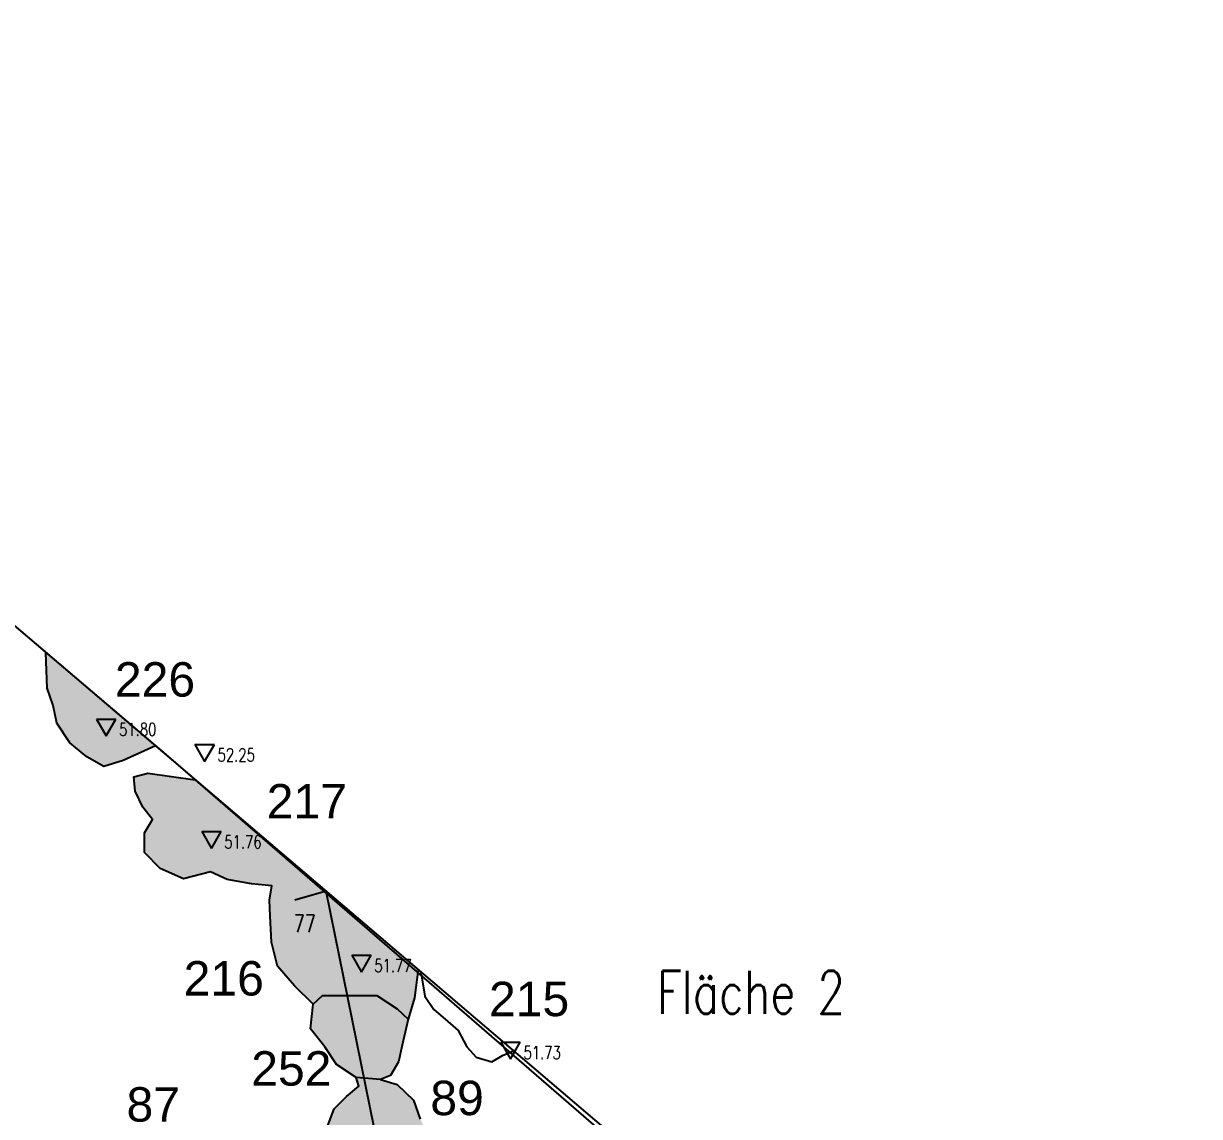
# Model space of a CAD drawing. Header units: millimetres. Extents: x 4462692 to 4462814, y 5793999 to 5794154.
# Drawn here: x 4462763.55 to 4462777.22, y 5794141.59 to 5794154.29 of the extents above; entities that cross this region are included whole.
import ezdxf

# ---------------------------------------------------------------- set-up
doc = ezdxf.new("R2010")
doc.units = ezdxf.units.MM
doc.linetypes.add('STRICHPUNKTX2', pattern=[50.8, 25.4, -12.7, 0, -12.7])
for name, color, linetype in [('Befunde', 36, 'Continuous'), ('Befundnummern', 36, 'Continuous'), ('Flächengrenzen', 1, 'Continuous'), ('Grabungsgrenze', 102, 'STRICHPUNKTX2'), ('Gruben', 252, 'Continuous'), ('HÖHEN', 7, 'Continuous'), ('Profile', 160, 'Continuous')]:
    doc.layers.add(name, color=color, linetype=linetype)
doc.styles.add('ROMANS', font='ROMANS.shx', dxfattribs={"width": 0.75})
doc.styles.get("Standard").update_dxf_attribs({"font": 'arial.ttf'})

# ---------------------------------------------------------------- blocks, each defined once
blk = doc.blocks.new('HP_FERTIG_OBERKANTE')
for p, q in [((-0.075, 0.1299), (0.075, 0.1299)), ((-0.075, 0.1299), (0, 0)), ((0, 0), (0.075, 0.1299))]:
    blk.add_line(p, q)
at = {"style": 'ROMANS', "width": 0.75}
blk.add_attdef('HÖHE', (0.1, 0), '', height=0.1, dxfattribs=at)

msp = doc.modelspace()

# ---------------------------------------------------------------- hatches: boundary and pattern name
at = {"layer": 'Gruben'}
h = msp.add_hatch(color=256, dxfattribs=at)
h.dxf.hatch_style = 1
h.paths.add_polyline_path([(4462765.085, 5794145.901), (4462764.711, 5794145.731), (4462764.485, 5794145.66), (4462764.289, 5794145.772), (4462764.091, 5794145.935), (4462763.94, 5794146.164), (4462763.897, 5794146.368), (4462763.829, 5794146.571), (4462763.812, 5794146.985)])
h = msp.add_hatch(color=256, dxfattribs=at)
h.dxf.hatch_style = 1
h.paths.add_polyline_path([(4462770.338, 5794140.618), (4462770.185, 5794140.903), (4462770.028, 5794140.875), (4462769.857, 5794140.957), (4462769.678, 5794140.781), (4462769.631, 5794140.584), (4462769.811, 5794140.427), (4462769.98, 5794140.321), (4462770.181, 5794140.31), (4462770.307, 5794140.416)])
h.paths.add_polyline_path([(4462768.133, 5794139.033), (4462768.029, 5794139.237), (4462767.973, 5794139.411), (4462768.048, 5794139.675), (4462768.233, 5794139.804), (4462768.461, 5794139.879), (4462768.724, 5794139.881), (4462768.953, 5794139.713), (4462769.082, 5794139.527), (4462769.227, 5794139.388), (4462769.221, 5794139.38), (4462769.095, 5794139.164), (4462768.952, 5794138.979), (4462768.713, 5794138.87), (4462768.477, 5794138.816), (4462768.355, 5794138.847), (4462768.217, 5794138.935)])
h.paths.add_polyline_path([(4462768.136, 5794143.302), (4462768.097, 5794142.971), (4462768.022, 5794142.724), (4462767.952, 5794142.424), (4462767.909, 5794142.227), (4462767.817, 5794142.069), (4462767.699, 5794142.023), (4462767.893, 5794141.967), (4462768.082, 5794141.785), (4462768.162, 5794141.563), (4462768.271, 5794141.336), (4462768.205, 5794141.165), (4462768.045, 5794141.079), (4462767.808, 5794140.955), (4462767.561, 5794140.883), (4462767.306, 5794140.985), (4462767.06, 5794141.162), (4462767.052, 5794141.395), (4462767.162, 5794141.682), (4462767.305, 5794141.826), (4462767.447, 5794141.944), (4462767.419, 5794142.047), (4462767.19, 5794142.199), (4462767.054, 5794142.402), (4462766.887, 5794142.613), (4462766.918, 5794142.9), (4462766.701, 5794143.113), (4462766.503, 5794143.339), (4462766.432, 5794143.618), (4462766.419, 5794143.922), (4462766.411, 5794144.107), (4462766.438, 5794144.273), (4462766.202, 5794144.296), (4462765.919, 5794144.346), (4462765.726, 5794144.437), (4462765.413, 5794144.356), (4462765.14, 5794144.475), (4462764.957, 5794144.66), (4462764.957, 5794144.889), (4462765.051, 5794145.044), (4462764.94, 5794145.186), (4462764.851, 5794145.375), (4462764.834, 5794145.541), (4462764.996, 5794145.584), (4462765.547, 5794145.507)])
h = msp.add_hatch(dxfattribs=at)
h.set_pattern_fill('JIS_LC_20', color=256)
h.paths.add_polyline_path([(4462769.244, 5794142.358), (4462769.119, 5794142.304), (4462768.992, 5794142.23), (4462768.813, 5794142.281), (4462768.702, 5794142.403), (4462768.603, 5794142.594), (4462768.451, 5794142.726), (4462768.32, 5794142.837), (4462768.215, 5794142.992), (4462768.169, 5794143.274)])

# ---------------------------------------------------------------- linework, layer by layer
at = {"layer": 'Befunde'}
for points, elevation in [([(4462766.918, 5794142.9), (4462767.028, 5794142.998), (4462767.271, 5794142.998), (4462767.437, 5794142.998), (4462767.659, 5794142.998), (4462767.895, 5794142.846), (4462768.022, 5794142.724)], 51.762), ([(4462767.699, 5794142.023), (4462767.419, 5794142.047)], 51.727)]:
    msp.add_lwpolyline(points, dxfattribs=dict(at, elevation=elevation))
for points in [[(4462765.085, 5794145.901, 52.354), (4462764.711, 5794145.731, 51.929), (4462764.485, 5794145.66, 51.916), (4462764.289, 5794145.772, 51.916), (4462764.091, 5794145.935, 51.93), (4462763.94, 5794146.164, 51.952), (4462763.897, 5794146.368, 51.952), (4462763.829, 5794146.571, 51.944), (4462763.812, 5794146.985, 52.354)], [(4462767.052, 5794141.395, 51.752), (4462767.162, 5794141.682, 51.747), (4462767.305, 5794141.826, 51.734), (4462767.447, 5794141.944, 51.725), (4462767.419, 5794142.047, 51.723), (4462767.19, 5794142.199, 51.753), (4462767.054, 5794142.402, 51.751), (4462766.887, 5794142.613, 51.753), (4462766.918, 5794142.9, 51.762), (4462766.701, 5794143.113, 51.761), (4462766.503, 5794143.339, 51.758), (4462766.432, 5794143.618, 51.729), (4462766.419, 5794143.922, 51.748), (4462766.411, 5794144.107, 51.738), (4462766.438, 5794144.273, 51.737), (4462766.202, 5794144.296, 51.716), (4462765.919, 5794144.346, 51.7), (4462765.726, 5794144.437, 51.698), (4462765.413, 5794144.356, 51.702), (4462765.14, 5794144.475, 51.716), (4462764.957, 5794144.66, 51.705), (4462764.957, 5794144.889, 51.727), (4462765.051, 5794145.044, 51.725), (4462764.94, 5794145.186, 51.723), (4462764.851, 5794145.375, 51.736), (4462764.834, 5794145.541, 51.751), (4462764.996, 5794145.584, 51.755), (4462765.547, 5794145.507, 51.706)], [(4462768.136, 5794143.302, 51.754), (4462768.097, 5794142.971, 51.736), (4462768.022, 5794142.724, 51.716), (4462767.952, 5794142.424, 51.721), (4462767.909, 5794142.227, 51.732), (4462767.817, 5794142.069, 51.726), (4462767.699, 5794142.023, 51.727), (4462767.893, 5794141.967, 51.726), (4462768.082, 5794141.785, 51.737), (4462768.162, 5794141.563, 51.739)], [(4462768.169, 5794143.274, 51.767), (4462768.215, 5794142.992, 51.73), (4462768.32, 5794142.837, 51.731), (4462768.451, 5794142.726, 51.732), (4462768.603, 5794142.594, 51.75), (4462768.702, 5794142.403, 51.748), (4462768.813, 5794142.281, 51.748), (4462768.992, 5794142.23, 51.747), (4462769.119, 5794142.304, 51.751), (4462769.244, 5794142.358, 51.765)]]:
    msp.add_polyline3d(points, dxfattribs=at)
at = {"layer": 'Flächengrenzen', "elevation": 52.354}
msp.add_lwpolyline([(4462727.191, 5794121.278), (4462753.306, 5794099.047), (4462781.379, 5794132.022), (4462755.232, 5794154.292), (4462727.191, 5794121.278)], close=True, dxfattribs=at)
at = {"layer": 'Grabungsgrenze'}
msp.add_polyline3d([(4462798.891, 5794085.742, 53.218), (4462813.657, 5794102.115, 52.88), (4462813.657, 5794102.115, 52.88), (4462781.384, 5794132.022, 52.572), (4462772.487, 5794139.504, 52.499), (4462765.263, 5794145.751, 52.438), (4462755.232, 5794154.292, 52.354), (4462748.936, 5794146.879, 52.505), (4462739.637, 5794135.931, 52.728), (4462727.175, 5794121.259, 53.027), (4462720.411, 5794113.296, 53.189), (4462711.658, 5794098.849, 53.465), (4462734.93, 5794078.872, 53.662)], dxfattribs=at)
at = {"layer": 'Profile'}
msp.add_polyline3d([(4462767.581, 5794140.673, 51.859), (4462767.783, 5794140.701, 51.866), (4462767.067, 5794144.213, 52.354), (4462766.705, 5794144.108, 51.894)], dxfattribs=at)

# ---------------------------------------------------------------- block references
at = {"layer": 'HÖHEN', "xscale": 1.5, "yscale": 1.5, "zscale": 1.5}
for p, values in [((4462764.512, 5794146.015, 51.944), {'HÖHE': '51.80'}), ((4462765.657, 5794145.72, 52.387), {'HÖHE': '52.25'}), ((4462765.735, 5794144.709, 51.897), {'HÖHE': '51.76'}), ((4462767.478, 5794143.272, 51.905), {'HÖHE': '51.77'}), ((4462769.212, 5794142.261, 51.875), {'HÖHE': '51.73'})]:
    msp.add_blockref('HP_FERTIG_OBERKANTE', p, dxfattribs=at).add_auto_attribs(values)

# ---------------------------------------------------------------- texts
at = {"layer": 'Befundnummern'}
for s, p in [('226', (4462764.614, 5794146.472, 0.14)), ('217', (4462766.378, 5794145.056, 0.14)), ('216', (4462765.413, 5794142.999, 0.14)), ('215', (4462768.961, 5794142.759, 0.14)), ('252', (4462766.198, 5794141.952, 0.14)), ('89', (4462768.279, 5794141.609, 0.14)), ('87', (4462764.749, 5794141.534, 0.14))]:
    msp.add_text(s, height=0.4, dxfattribs=at).set_placement(p)
at = {"layer": 'Flächengrenzen', "style": 'ROMANS', "width": 0.75}
msp.add_text('Fläche 2', height=0.5, dxfattribs=at).set_placement((4462770.911, 5794142.787, 0.14))
at = {"layer": 'Profile', "style": 'ROMANS', "width": 0.75}
msp.add_text('77', height=0.2, dxfattribs=at).set_placement((4462766.692, 5794143.736, 0.14))

doc.saveas('drawing.dxf')
